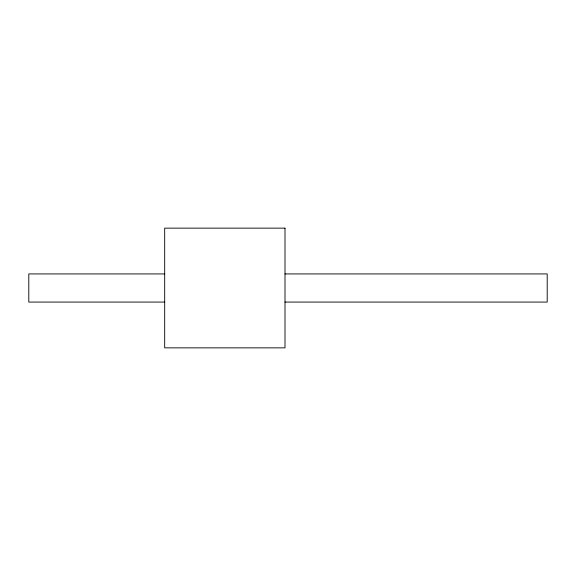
<?xml version="1.0" encoding="UTF-8"?>
<svg xmlns="http://www.w3.org/2000/svg" width="576" height="576" viewBox="0 0 576 576"><rect width="100%" height="100%" fill="white"/><g stroke="black" fill="none" stroke-linecap="round" stroke-linejoin="round"><path stroke-width="0.86" d="M164.686 273.931L28.8 273.931L28.8 302.069L164.686 302.069M285.005 273.931L547.2 273.931L547.2 302.069L285.005 302.069M285.005 228.139L164.686 228.139L164.686 347.861L285.005 347.861L285.005 228.139"/></g></svg>
